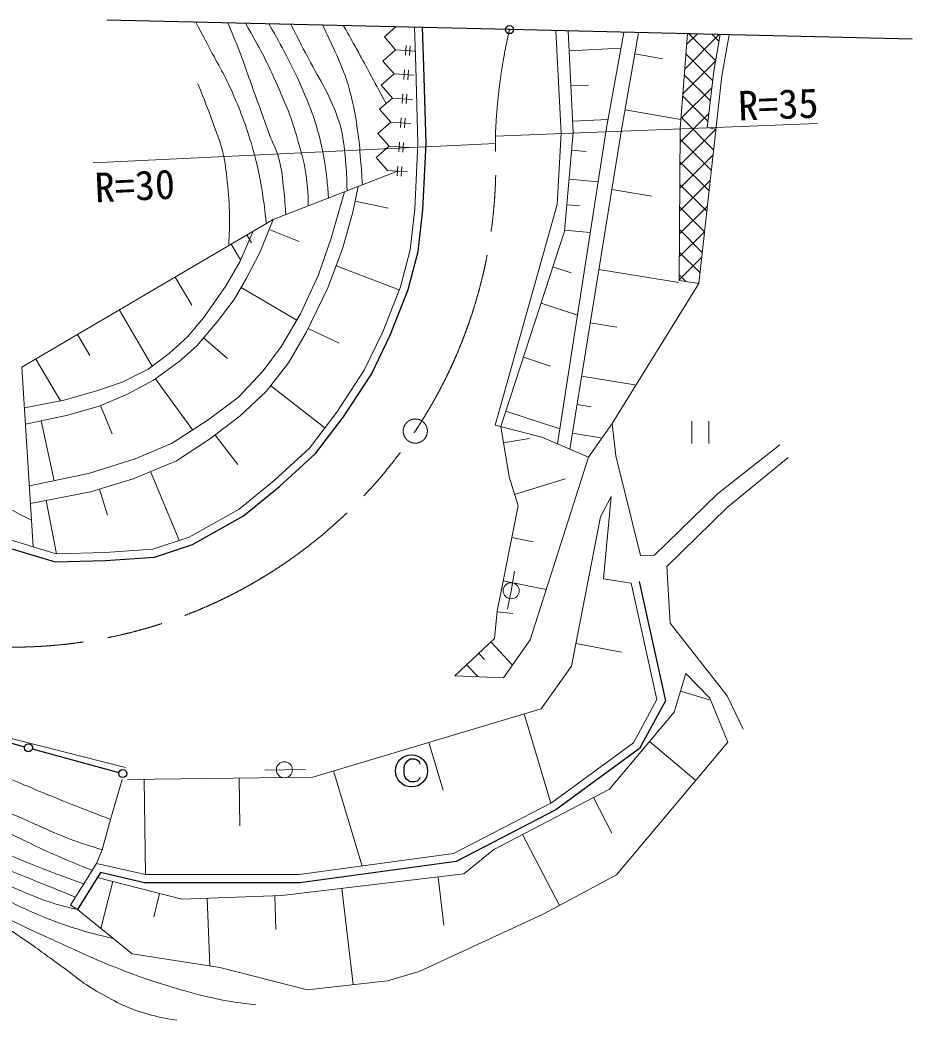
# Model space of a CAD drawing. Units: millimetres, scale not verified. Extents: x 40000 to 680000, y 20000 to 380000.
# Drawn here: x 334124 to 389508, y 256366 to 318441 of the extents above; entities that cross this region are included whole.
import ezdxf
from ezdxf.enums import TextEntityAlignment as Align

# ---------------------------------------------------------------- set-up
doc = ezdxf.new("R2010")
doc.units = ezdxf.units.MM
doc.header["$LTSCALE"] = 1000
doc.header["$PDMODE"] = 32
doc.header["$PDSIZE"] = 500
doc.linetypes.add('CHAIN', pattern=[18.5, 12, -1.5, 3.5, -1.5])
for name, color, linetype, lineweight in [('M-BMK', 2, 'CHAIN', 13), ('M-BMK-OTRS', 5, 'Continuous', 25), ('M-BMK-SRVR', 3, 'Continuous', 25), ('M-STR-HTXT', 7, 'Continuous', 13), ('M-STR-STRC', 7, 'Continuous', 25), ('M-WORK', 1, 'Continuous', 13)]:
    doc.layers.add(name, color=color, linetype=linetype, lineweight=lineweight)
doc.layers.add('M-OTRS', color=6, linetype='Continuous')
doc.styles.add('ＭＳ ゴシック', font='')
doc.styles.get('ＭＳ ゴシック').set_extended_font_data('MS Gothic')

msp = doc.modelspace()

# ---------------------------------------------------------------- hatches: boundary and pattern name
at = {"layer": 'M-WORK'}
h = msp.add_hatch(dxfattribs=at)
h.set_pattern_fill('USER', color=256, style=0, pattern_type=2)
h.set_pattern_definition([(45, (377328, 311659), (-707.11, 707.11), []), (135, (377328, 311659), (-707.11, -707.11), [])])
h.paths.add_polyline_path([(377328, 311659), (376788, 311767), (377214, 315265), (377604, 317531), (375562, 317579), (375160, 312262), (375118, 311713), (375047, 302265), (376272, 302074)])

# ---------------------------------------------------------------- linework, layer by layer
at = {"layer": 'M-BMK'}
msp.add_line((363643, 310773), (363643, 311239), dxfattribs=at)
msp.add_circle((358668, 292924), 750, dxfattribs=at)
for centre, radius, start, end in [((398620, 309978), 35000, 167.01374, 177.93606), ((333669, 309510), 30000, 255.52717, 2.41253)]:
    msp.add_arc(centre, radius, start, end, dxfattribs=at)
at = {"layer": 'M-BMK-OTRS'}
for p, q in [((364515, 317843), (339522, 318441)), ((389508, 317246), (364515, 317843))]:
    msp.add_line(p, q, dxfattribs=at)
at = {"layer": 'M-BMK-SRVR'}
for p, q in [((359200, 315559), (359123, 318000)), ((359334, 310771), (359200, 315559)), ((359146, 306659), (359334, 310771)), ((358846, 304075), (359146, 306659)), ((358217, 301722), (358846, 304075)), ((357108, 298880), (358217, 301722)), ((355940, 296463), (357108, 298880)), ((354207, 293810), (355940, 296463)), ((352464, 291522), (354207, 293810)), ((350236, 289484), (352464, 291522)), ((348007, 287663), (350236, 289484)), ((325234, 288141), (336308, 284805)), ((344836, 285886), (348007, 287663)), ((342467, 285106), (344836, 285886)), ((339437, 284887), (342467, 285106)), ((336308, 284805), (339437, 284887)), ((372566, 283584), (374204, 276182)), ((374204, 276182), (372595, 273229)), ((372595, 273229), (367386, 269410)), ((367386, 269410), (361200, 266209)), ((361200, 266209), (351490, 264888)), ((339117, 265514), (337690, 263234)), ((341863, 264888), (339117, 265514)), ((351490, 264888), (341863, 264888))]:
    msp.add_line(p, q, dxfattribs=at)
at = {"layer": 'M-OTRS'}
msp.add_point((364515, 317843), dxfattribs=at)
at = {"layer": 'M-STR-HTXT'}
for p, q in [((363643, 311239), (383628, 312010)), ((363643, 310773), (338672, 309574))]:
    msp.add_line(p, q, dxfattribs=at)
at = {"layer": 'M-STR-STRC'}
for p, q in [((331716, 274063), (334405, 273330)), ((334887, 273198), (340266, 271732)), ((358191, 272463), (358347, 272568)), ((358347, 272568), (358626, 272570)), ((358626, 272570), (358787, 272519)), ((358787, 272519), (358898, 272409)), ((357971, 272022), (358023, 272240)), ((357971, 271691), (357971, 272022)), ((358023, 272240), (358077, 272307)), ((358077, 272307), (358191, 272463)), ((358898, 272409), (358956, 272240)), ((358018, 271480), (357971, 271691)), ((358131, 271311), (358018, 271480)), ((358236, 271203), (358131, 271311)), ((358900, 271313), (358790, 271199)), ((358949, 271414), (358900, 271313)), ((358353, 271147), (358236, 271203)), ((358628, 271147), (358353, 271147)), ((358790, 271199), (358628, 271147))]:
    msp.add_line(p, q, dxfattribs=at)
for centre, radius in [((334646, 273264), 250), ((358433, 271831), 1000), ((358433, 271831), 1000), ((340507, 271666), 250)]:
    msp.add_circle(centre, radius, dxfattribs=at)
at = {"layer": 'M-WORK'}
for p, q in [((356750, 317389), (357463, 318012)), ((358700, 315544), (358623, 317984)), ((356750, 317389), (357448, 316590)), ((367715, 311424), (367400, 317774)), ((368157, 317756), (368474, 311464)), ((370530, 311745), (371611, 317674)), ((372531, 317652), (371450, 311506)), ((375562, 317579), (375118, 311713)), ((377214, 315265), (377604, 317531)), ((377693, 314981), (378154, 317517)), ((356649, 315893), (357448, 316590)), ((357448, 316590), (358695, 316506)), ((358092, 316848), (358051, 316249)), ((358341, 316831), (358301, 316232)), ((368218, 316535), (371433, 316698)), ((372301, 316342), (374035, 316036)), ((356649, 315893), (357347, 315094)), ((357990, 315351), (357950, 314752)), ((358833, 310776), (358700, 315544)), ((356548, 314396), (357347, 315094)), ((357347, 315094), (358594, 315009)), ((358240, 315334), (358199, 314735)), ((376272, 302074), (377693, 314981)), ((376788, 311767), (377214, 315265)), ((356548, 314396), (357245, 313597)), ((368329, 314348), (369422, 314403)), ((356447, 312900), (357245, 313597)), ((357245, 313597), (358493, 313513)), ((357889, 313854), (357849, 313256)), ((358139, 313838), (358098, 313239)), ((356447, 312900), (357144, 312101)), ((371690, 312872), (375160, 312262)), ((357788, 312358), (357748, 311759)), ((358037, 312341), (357997, 311742)), ((368439, 312161), (370626, 312271)), ((356345, 311403), (357144, 312101)), ((357144, 312101), (358391, 312016)), ((367493, 292133), (370530, 311745)), ((375118, 311713), (375047, 302265)), ((377328, 311659), (376788, 311767)), ((356345, 311403), (357043, 310604)), ((367475, 306989), (367715, 311424)), ((368474, 311464), (367928, 305324)), ((371450, 311506), (368257, 291807)), ((356244, 309906), (357043, 310604)), ((357043, 310604), (358290, 310520)), ((357687, 310861), (357646, 310263)), ((357936, 310844), (357896, 310246)), ((358647, 306700), (358833, 310776)), ((356244, 309906), (356942, 309107)), ((368376, 310362), (369275, 310282)), ((357586, 309365), (357545, 308766)), ((357835, 309348), (357795, 308749)), ((349844, 306053), (357565, 309065)), ((356942, 309107), (358189, 309023)), ((368216, 308565), (370013, 308405)), ((354795, 306513), (355125, 308113)), ((370867, 307913), (373348, 307511)), ((353451, 304890), (354268, 307779)), ((354935, 307193), (356987, 306769)), ((358354, 304169), (358647, 306700)), ((363617, 293297), (367475, 306989)), ((368075, 306975), (368870, 306904)), ((334247, 296881), (349844, 306053)), ((349029, 304040), (349844, 306053)), ((354155, 304240), (354795, 306513)), ((349597, 305442), (351453, 304690)), ((347764, 303435), (348608, 305326)), ((348216, 305095), (348502, 304609)), ((352652, 302626), (353451, 304890)), ((367928, 305324), (363972, 293205)), ((367933, 305385), (369524, 305243)), ((347242, 304523), (347815, 303549)), ((353232, 301824), (354155, 304240)), ((357741, 301878), (358354, 304169)), ((348194, 302424), (349029, 304040)), ((346893, 301890), (347764, 303435)), ((353749, 303178), (357665, 301681)), ((367210, 303123), (368339, 302755)), ((370063, 302951), (375025, 302146)), ((343767, 302479), (344789, 300742)), ((347413, 301092), (348194, 302424)), ((351533, 300202), (352652, 302626)), ((345508, 299954), (346893, 301890)), ((347854, 301844), (351308, 299817)), ((351900, 299036), (353232, 301824)), ((356649, 299080), (357741, 301878)), ((370882, 293402), (376272, 302074)), ((375047, 302265), (376272, 302074)), ((346365, 299707), (347413, 301092)), ((366473, 300865), (368731, 300127)), ((340293, 300436), (342336, 296961)), ((344531, 298764), (345508, 299954)), ((350361, 298204), (351533, 300202)), ((345104, 298215), (346365, 299707)), ((352021, 299290), (353942, 298372)), ((369527, 299642), (371181, 299373)), ((337701, 298912), (338463, 297616)), ((343394, 297734), (344531, 298764)), ((345515, 298702), (347014, 297435)), ((350798, 297153), (351900, 299036)), ((355503, 296709), (356649, 299080)), ((344003, 297238), (345104, 298215)), ((349215, 296658), (350361, 298204)), ((335109, 297388), (336633, 294796)), ((342080, 296775), (343394, 297734)), ((365378, 297510), (367055, 296963)), ((334944, 285738), (334247, 296881)), ((340464, 295958), (342080, 296775)), ((342404, 296083), (344003, 297238)), ((349413, 295377), (350798, 297153)), ((342531, 296175), (344829, 292994)), ((347697, 295033), (349215, 296658)), ((353798, 294099), (355503, 296709)), ((368990, 296333), (372299, 295796)), ((338954, 295443), (340464, 295958)), ((340806, 295213), (342404, 296083)), ((349694, 295737), (353051, 293118)), ((336859, 294839), (338954, 295443)), ((339030, 294473), (340806, 295213)), ((345805, 293621), (347697, 295033)), ((347797, 293868), (349413, 295377)), ((334404, 294372), (336859, 294839)), ((337100, 293905), (339030, 294473)), ((339121, 294511), (339853, 292757)), ((368703, 294563), (369588, 294420)), ((334468, 293345), (337100, 293905)), ((343568, 292183), (345805, 293621)), ((345896, 292411), (347797, 293868)), ((352093, 291861), (353798, 294099)), ((364283, 294156), (367637, 293061)), ((335446, 293553), (336237, 289835)), ((366518, 292551), (363617, 293297)), ((363972, 293205), (364487, 290085)), ((369417, 291311), (370882, 293402)), ((371115, 291382), (370882, 293402)), ((375836, 293542), (375836, 292142)), ((376886, 292142), (376886, 293542)), ((343836, 291079), (345896, 292411)), ((346243, 292677), (347650, 290841)), ((364139, 292198), (365765, 292466)), ((369417, 291311), (366518, 292551)), ((368417, 292794), (370186, 292507)), ((341277, 291197), (343568, 292183)), ((349909, 289863), (352093, 291861)), ((381292, 292075), (377429, 289038)), ((338382, 290282), (341277, 291197)), ((365803, 279962), (369417, 291311)), ((372660, 285201), (371115, 291382)), ((378042, 288185), (381825, 291275)), ((341154, 289960), (343836, 291079)), ((334708, 289516), (338382, 290282)), ((338508, 289143), (341154, 289960)), ((342235, 290411), (344016, 286142)), ((364487, 290085), (365046, 288273)), ((364828, 288982), (367977, 289954)), ((339053, 289312), (339550, 287702)), ((347724, 288078), (349909, 289863)), ((334776, 288430), (338508, 289143)), ((370160, 287592), (370839, 288870)), ((370839, 288870), (370359, 283755)), ((377429, 289038), (373513, 285228)), ((325319, 288637), (336375, 285307)), ((335758, 288617), (336391, 285307)), ((344634, 286346), (347724, 288078)), ((365046, 288273), (363741, 281753)), ((374286, 284509), (378042, 288185)), ((368361, 278321), (370160, 287592)), ((342370, 285600), (344634, 286346)), ((364655, 286317), (365996, 286048)), ((339412, 285387), (342370, 285600)), ((336375, 285307), (339412, 285387)), ((373513, 285228), (372660, 285201)), ((374499, 280992), (374286, 284509)), ((364621, 283013), (364827, 284229)), ((370359, 283755), (372078, 283476)), ((364117, 283634), (366801, 283096)), ((372078, 283476), (373675, 276257)), ((364621, 283013), (364383, 281884)), ((363741, 281753), (363581, 280048)), ((363736, 281698), (364718, 281606)), ((306705, 280628), (340678, 272050)), ((378042, 276490), (374499, 280992)), ((363581, 280048), (361132, 277724)), ((364151, 277600), (365803, 279962)), ((363352, 279831), (364710, 278399)), ((368638, 279746), (371481, 279195)), ((362604, 279121), (362959, 278748)), ((361857, 278412), (362566, 277665)), ((366483, 275683), (368361, 278321)), ((361132, 277724), (364151, 277600)), ((375472, 277878), (374744, 275480)), ((376964, 276350), (375472, 277878)), ((373675, 276257), (372210, 273566)), ((375138, 276780), (376935, 276234)), ((378083, 273615), (376964, 276350)), ((379028, 274412), (378042, 276490)), ((352297, 271447), (366483, 275683)), ((365426, 275368), (367084, 269817)), ((374744, 275480), (370736, 270705)), ((359511, 273601), (360394, 270643)), ((372210, 273566), (367121, 269837)), ((371156, 265370), (378083, 273615)), ((373203, 273644), (376079, 271230)), ((350541, 271899), (349322, 271872)), ((350541, 271899), (351844, 271925)), ((339751, 268817), (340461, 271286)), ((340828, 271287), (352297, 271447)), ((341828, 271301), (341910, 265390)), ((347740, 271384), (347781, 268428)), ((353595, 271835), (355361, 265919)), ((370736, 270705), (363543, 266949)), ((369727, 270179), (370878, 267974)), ((367121, 269837), (361047, 266693)), ((339236, 266935), (339751, 268817)), ((365317, 267876), (367620, 263466)), ((338882, 266080), (339236, 266935)), ((363543, 266949), (361678, 265431)), ((361047, 266693), (351457, 265388)), ((338882, 266080), (337266, 263500)), ((341919, 265388), (338882, 266080)), ((344175, 263859), (338923, 265203)), ((351457, 265388), (341919, 265388)), ((361678, 265431), (350382, 264098)), ((360079, 265242), (360431, 262254)), ((366654, 262946), (371156, 265370)), ((339892, 264955), (339148, 262051)), ((354103, 264537), (354808, 258562)), ((342796, 264212), (342424, 262760)), ((350382, 264098), (344175, 263859)), ((345748, 263920), (345910, 259731)), ((349937, 264081), (350018, 261987)), ((337266, 263500), (337690, 263234)), ((337690, 263234), (341087, 260477)), ((358901, 259385), (366654, 262946)), ((341087, 260477), (346540, 259633)), ((346540, 259633), (351975, 258248)), ((356948, 258798), (358901, 259385)), ((351975, 258248), (356948, 258798))]:
    msp.add_line(p, q, dxfattribs=at)
for centre in [(364621, 283013), (350541, 271899)]:
    msp.add_circle(centre, 500, dxfattribs=at)
for points, knots in [([(349416, 305801), (349324, 306711), (349290, 306969), (349171, 307712), (349005, 308756), (348886, 309339), (348603, 310358), (348236, 311677), (347965, 312401), (347431, 313661), (346933, 314835), (346549, 315445), (345957, 316574), (345600, 317254), (345485, 317472), (345032, 318309)], [0, 0, 0, 0, 1, 1, 1, 2, 2, 2, 3, 3, 3, 4, 4, 4, 5, 5, 5, 5]), ([(347024, 318261), (347332, 317549), (347409, 317355), (347644, 316770), (348122, 315578), (348324, 314886), (348763, 313679), (349122, 312694), (349317, 312139), (349687, 311157), (349883, 310635), (350048, 310362), (350202, 309825), (350381, 309197), (350386, 308822), (350468, 308173), (350557, 307467), (350570, 307224), (350623, 306357)], [0, 0, 0, 0, 1, 1, 1, 2, 2, 2, 3, 3, 3, 4, 4, 4, 5, 5, 5, 6, 6, 6, 6]), ([(352018, 306901), (352021, 307589), (351999, 307808), (351942, 308387), (351828, 309541), (351605, 310167), (351285, 311282), (350901, 312618), (350568, 313331), (350006, 314603), (349360, 316064), (349071, 316556), (348126, 318235)], [0, 0, 0, 0, 1, 1, 1, 2, 2, 2, 3, 3, 3, 4, 4, 4, 4]), ([(349582, 318200), (350117, 317259), (350260, 317003), (350663, 316219), (351096, 315377), (351341, 314906), (351711, 314034), (352067, 313196), (352271, 312724), (352528, 311850), (352750, 311098), (352848, 310667), (352990, 309896), (353081, 309400), (353110, 309118), (353168, 308618), (353223, 308141), (353236, 307983), (353283, 307395)], [0, 0, 0, 0, 1, 1, 1, 2, 2, 2, 3, 3, 3, 4, 4, 4, 5, 5, 5, 6, 6, 6, 6]), ([(354428, 307841), (354418, 308726), (354409, 308988), (354340, 309719), (354255, 310614), (354222, 311128), (353973, 311992), (353747, 312773), (353539, 313187), (353191, 313922), (352832, 314683), (352551, 315068), (352155, 315811), (351668, 316723), (351521, 317023), (350947, 318168)], [0, 0, 0, 0, 1, 1, 1, 2, 2, 2, 3, 3, 3, 4, 4, 4, 5, 5, 5, 5]), ([(352908, 318121), (353242, 317445), (353330, 317263), (353582, 316704), (353882, 316042), (354055, 315671), (354304, 314988), (354507, 314431), (354591, 314107), (354730, 313531), (354912, 312782), (354976, 312353), (355086, 311589), (355188, 310881), (355215, 310480), (355275, 309766), (355326, 309161), (355340, 308963), (355384, 308214)], [0, 0, 0, 0, 1, 1, 1, 2, 2, 2, 3, 3, 3, 4, 4, 4, 5, 5, 5, 6, 6, 6, 6]), ([(354217, 318089), (354611, 317391), (354711, 317212), (355022, 316647), (355331, 316085), (355499, 315767), (355804, 315202), (356214, 314442), (356342, 314204), (356854, 313255)], [0, 0, 0, 0, 1, 1, 1, 2, 2, 2, 3, 3, 3, 3]), ([(345175, 314478), (345626, 313348), (345750, 313047), (346081, 312116), (346343, 311378), (346538, 310978), (346721, 310216), (346885, 309527), (346909, 309126), (346987, 308422), (347081, 307572), (347119, 307093), (347129, 306238), (347138, 305531), (347129, 305285), (347082, 304428)], [0, 0, 0, 0, 1, 1, 1, 2, 2, 2, 3, 3, 3, 4, 4, 4, 5, 5, 5, 5]), ([(306248, 299266), (306863, 298705), (307042, 298545), (307580, 298120), (308172, 297653), (308501, 297380), (309152, 297001), (310175, 296406), (310808, 296173), (311923, 295776), (313281, 295292), (314113, 295268), (315519, 294950), (317432, 294517), (318532, 294386), (320421, 293858), (322136, 293378), (323070, 293017), (324737, 292393), (326013, 291915), (326725, 291634), (327960, 291060), (329548, 290323), (330357, 289751), (331903, 288929), (333048, 288321), (333411, 288130), (334841, 287385)], [0, 0, 0, 0, 1, 1, 1, 2, 2, 2, 3, 3, 3, 4, 4, 4, 5, 5, 5, 6, 6, 6, 7, 7, 7, 8, 8, 8, 9, 9, 9, 9]), ([(318075, 277164), (319021, 276617), (319289, 276467), (320090, 276064), (321041, 275584), (321591, 275349), (322577, 274945), (323752, 274462), (324416, 274198), (325631, 273826), (326885, 273442), (327643, 273437), (328899, 273062), (330416, 272610), (331227, 272237), (332700, 271659), (334015, 271143), (334732, 270807), (336039, 270274), (337048, 269862), (337615, 269635), (338632, 269244), (339069, 269076), (339207, 269022), (339751, 268817)], [0, 0, 0, 0, 1, 1, 1, 2, 2, 2, 3, 3, 3, 4, 4, 4, 5, 5, 5, 6, 6, 6, 7, 7, 7, 8, 8, 8, 8]), ([(317823, 275717), (318647, 275479), (318881, 275395), (319548, 275158), (320844, 274697), (321512, 274296), (322772, 273746), (324259, 273098), (325090, 272730), (326582, 272094), (328066, 271462), (328903, 271119), (330391, 270496), (331910, 269860), (332765, 269515), (334281, 268871), (335417, 268387), (336025, 268045), (337185, 267619), (337977, 267327), (338254, 267233), (339236, 266935)], [0, 0, 0, 0, 1, 1, 1, 2, 2, 2, 3, 3, 3, 4, 4, 4, 5, 5, 5, 6, 6, 6, 7, 7, 7, 7]), ([(317458, 273794), (318641, 273429), (318966, 273314), (319921, 272973), (321639, 272360), (322577, 271944), (324237, 271188), (325673, 270535), (326428, 270067), (327834, 269350), (329165, 268672), (329894, 268259), (331244, 267619), (332498, 267023), (333210, 266709), (334494, 266180), (335883, 265607), (336357, 265441), (338093, 264820)], [0, 0, 0, 0, 1, 1, 1, 2, 2, 2, 3, 3, 3, 4, 4, 4, 5, 5, 5, 6, 6, 6, 6]), ([(338619, 265660), (337746, 265998), (337513, 266096), (336812, 266393), (335607, 266904), (334958, 267247), (333775, 267805), (332710, 268307), (332126, 268616), (331057, 269110), (330034, 269584), (329463, 269856), (328420, 270283), (327341, 270723), (326715, 270917), (325623, 271322), (324385, 271780), (323688, 272029), (322452, 272494), (321148, 272984), (320436, 273308), (319122, 273773), (318521, 273986), (318325, 274056), (317578, 274304)], [0, 0, 0, 0, 1, 1, 1, 2, 2, 2, 3, 3, 3, 4, 4, 4, 5, 5, 5, 6, 6, 6, 7, 7, 7, 8, 8, 8, 8]), ([(337579, 263999), (336545, 264407), (336282, 264513), (335453, 264848), (334064, 265409), (333285, 265720), (331910, 266313), (330456, 266941), (329634, 267279), (328207, 267965), (326868, 268608), (326153, 269037), (324823, 269697), (323768, 270220), (323178, 270516), (322106, 271002), (320990, 271508), (320381, 271838), (319229, 272254), (318463, 272531), (318193, 272621), (317246, 272894)], [0, 0, 0, 0, 1, 1, 1, 2, 2, 2, 3, 3, 3, 4, 4, 4, 5, 5, 5, 6, 6, 6, 7, 7, 7, 7]), ([(317038, 272008), (318357, 271673), (318724, 271573), (319788, 271242), (321086, 270838), (321820, 270615), (323065, 270070), (324331, 269515), (324990, 269098), (326209, 268444), (327321, 267848), (327916, 267461), (329033, 266873), (330185, 266265), (330840, 265941), (332016, 265381), (333168, 264832), (333815, 264524), (335000, 264049), (335673, 263779), (336057, 263639), (336758, 263454), (337120, 263358), (337246, 263325), (337690, 263234)], [0, 0, 0, 0, 1, 1, 1, 2, 2, 2, 3, 3, 3, 4, 4, 4, 5, 5, 5, 6, 6, 6, 7, 7, 7, 8, 8, 8, 8]), ([(316885, 271356), (318225, 270965), (318590, 270855), (319668, 270487), (320868, 270077), (321545, 269853), (322705, 269341), (324315, 268632), (325162, 268117), (326728, 267317), (328295, 266516), (329176, 266075), (330724, 265239), (331565, 264785), (332003, 264470), (332855, 264040), (333861, 263532), (334425, 263243), (335466, 262814), (336315, 262465), (336800, 262287), (337677, 262015), (338540, 261747), (338847, 261676), (339915, 261429)], [0, 0, 0, 0, 1, 1, 1, 2, 2, 2, 3, 3, 3, 4, 4, 4, 5, 5, 5, 6, 6, 6, 7, 7, 7, 8, 8, 8, 8]), ([(343856, 256366), (343011, 256478), (342730, 256546), (342027, 256739), (340805, 257074), (340172, 257444), (339061, 258053), (338043, 258611), (337575, 259088), (336627, 259758), (335730, 260393), (335251, 260782), (334336, 261392), (333268, 262105), (332688, 262542), (331548, 263133), (330386, 263735), (329679, 263958), (328458, 264429), (327385, 264842), (326777, 265058), (325687, 265424), (324067, 265968), (323130, 266184), (321513, 266738), (319891, 267293), (319025, 267723), (317393, 268248), (315954, 268710), (315118, 268870), (313663, 269278), (312267, 269669), (311503, 269954), (310093, 270290), (309031, 270543), (308668, 270619), (307356, 270864)], [0, 0, 0, 0, 1, 1, 1, 2, 2, 2, 3, 3, 3, 4, 4, 4, 5, 5, 5, 6, 6, 6, 7, 7, 7, 8, 8, 8, 9, 9, 9, 10, 10, 10, 11, 11, 11, 12, 12, 12, 12]), ([(312221, 271096), (313359, 270830), (313654, 270756), (314569, 270527), (316200, 270118), (317113, 269886), (318725, 269408), (320252, 268955), (321101, 268674), (322597, 268123), (323911, 267640), (324650, 267369), (325918, 266773), (327337, 266107), (328066, 265602), (329434, 264838), (330598, 264187), (331220, 263769), (332400, 263150), (333818, 262407), (334638, 262039), (336095, 261374), (337870, 260564), (338855, 260085), (340677, 259385), (341993, 258879), (342752, 258648), (344105, 258248), (345037, 257973), (345566, 257831), (346520, 257645), (347394, 257474), (347704, 257434), (348776, 257307)], [0, 0, 0, 0, 1, 1, 1, 2, 2, 2, 3, 3, 3, 4, 4, 4, 5, 5, 5, 6, 6, 6, 7, 7, 7, 8, 8, 8, 9, 9, 9, 10, 10, 10, 11, 11, 11, 11])]:
    msp.add_open_spline(points, degree=3, knots=knots, dxfattribs=at)

# ---------------------------------------------------------------- texts
at = {"layer": 'M-STR-HTXT', "style": 'ＭＳ ゴシック'}
for s, rotation, p in [('R=35', 2.211, (381204, 313208)), ('R=30', 2.75, (341252, 308151))]:
    msp.add_text(s, height=1833, rotation=rotation, dxfattribs=at).set_placement(p, align=Align.MIDDLE_CENTER)

doc.saveas('drawing.dxf')
